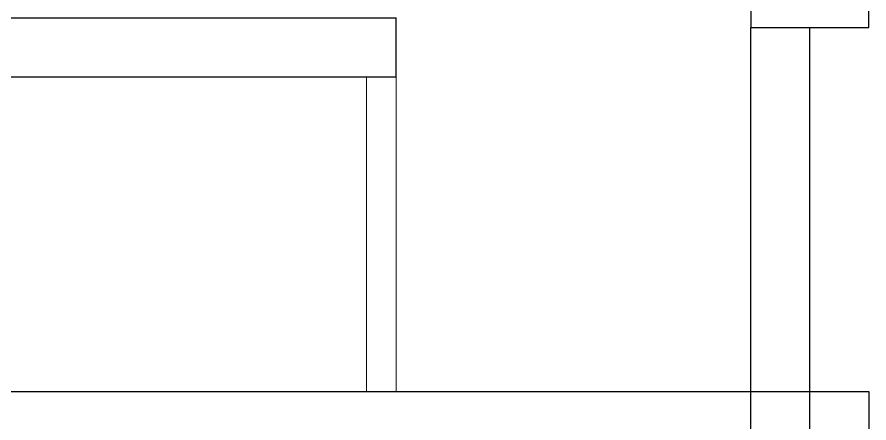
# Model space of a CAD drawing. Header units: inches. Extents: x -86493719 to 430035, y 21644 to 1519532.
# Drawn here: x 59697 to 61859, y 52099 to 53131 of the extents above; entities that cross this region are included whole.
import ezdxf

# ---------------------------------------------------------------- set-up
doc = ezdxf.new("R2010")
doc.units = ezdxf.units.IN
doc.header["$MEASUREMENT"] = 0
doc.layers.add('LW', color=8, linetype='Continuous', lineweight=20)
doc.layers.add('wall', color=8, linetype='Continuous', lineweight=30)

msp = doc.modelspace()

# ---------------------------------------------------------------- linework, layer by layer
at = {"layer": 'LW'}
for p, q in [((60584.3, 52978.6), (60584.3, 52178.6)), ((60659.3, 52978.6), (60659.3, 52178.6))]:
    msp.add_line(p, q, dxfattribs=at)
at = {"layer": 'wall'}
for p, q in [((58109.3, 53128.6), (60659.3, 53128.6)), ((60659.3, 52978.6), (60659.3, 53128.6)), ((61559.3, 52028.6), (61559.3, 53103.6)), ((61709.3, 52028.6), (61709.3, 53103.6)), ((58109.3, 52978.6), (60659.3, 52978.6)), ((55559.3, 52178.6), (61709.3, 52178.6))]:
    msp.add_line(p, q, dxfattribs=at)
for points in [[(61559.3, 53253.6), (61559.3, 53103.6), (61859.3, 53103.6), (61859.3, 53253.6)], [(61559.3, 52028.6), (61559.3, 52178.6), (61859.3, 52178.6), (61859.3, 52028.6)]]:
    msp.add_lwpolyline(points, close=True, dxfattribs=at)

doc.saveas('drawing.dxf')
